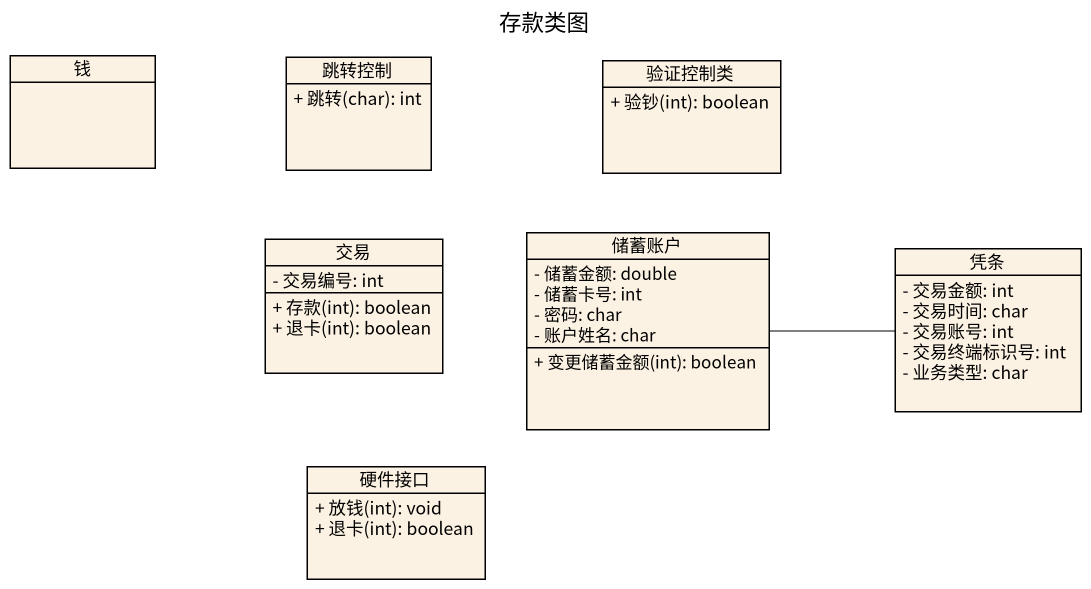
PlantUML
@startuml
title 存款类图
hide circle
hide empty members
skinparam classAttributeIconSize 0
class 钱
class 跳转控制 {
  + 跳转(char): int
}
class 验证控制类 {
  + 验钞(int): boolean
}
class 交易 {
  - 交易编号: int
  + 存款(int): boolean
  + 退卡(int): boolean
}
class 储蓄账户 {
  - 储蓄金额: double
  - 储蓄卡号: int
  - 密码: char
  - 账户姓名: char
  + 变更储蓄金额(int): boolean
}
class 凭条 {
  - 交易金额: int
  - 交易时间: char
  - 交易账号: int
  - 交易终端标识号: int
  - 业务类型: char
}
class 硬件接口 {
  + 放钱(int): void
  + 退卡(int): boolean
}
储蓄账户 -right- 凭条
@enduml
